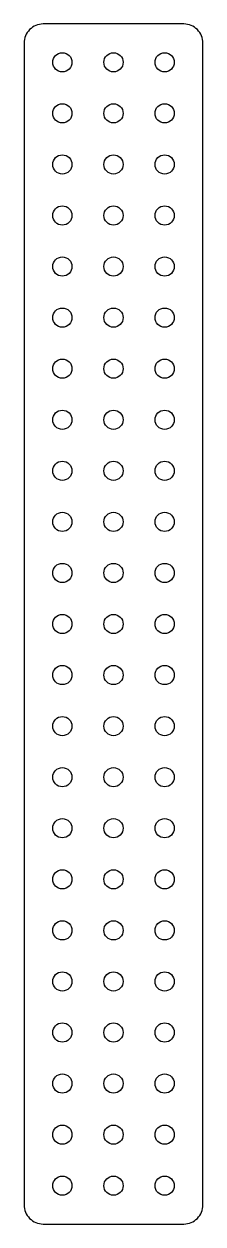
# Model space of a CAD drawing. Header units: inches. Extents: x -3.5 to 0, y 0 to 23.5.
import ezdxf

# ---------------------------------------------------------------- set-up
doc = ezdxf.new("R2010")
doc.units = ezdxf.units.IN
doc.header["$MEASUREMENT"] = 0

msp = doc.modelspace()

# ---------------------------------------------------------------- linework, layer by layer
msp.add_lwpolyline([(-3.125, 23.5, 0.414214), (-3.5, 23.125), (-3.5, 0.375, 0.414214), (-3.125, 0), (-0.375, 0, 0.414214), (0, 0.375), (0, 23.125, 0.414214), (-0.375, 23.5)], format="xyb", close=True)
for centre in [(-2.75, 22.75), (-1.75, 22.75), (-0.75, 22.75), (-2.75, 21.75), (-1.75, 21.75), (-0.75, 21.75), (-2.75, 20.75), (-1.75, 20.75), (-0.75, 20.75), (-2.75, 19.75), (-1.75, 19.75), (-0.75, 19.75), (-2.75, 18.75), (-1.75, 18.75), (-0.75, 18.75), (-2.75, 17.75), (-1.75, 17.75), (-0.75, 17.75), (-2.75, 16.75), (-1.75, 16.75), (-0.75, 16.75), (-2.75, 15.75), (-1.75, 15.75), (-0.75, 15.75), (-2.75, 14.75), (-1.75, 14.75), (-0.75, 14.75), (-2.75, 13.75), (-1.75, 13.75), (-0.75, 13.75), (-2.75, 12.75), (-1.75, 12.75), (-0.75, 12.75), (-2.75, 11.75), (-1.75, 11.75), (-0.75, 11.75), (-2.75, 10.75), (-1.75, 10.75), (-0.75, 10.75), (-2.75, 9.75), (-1.75, 9.75), (-0.75, 9.75), (-2.75, 8.75), (-1.75, 8.75), (-0.75, 8.75), (-2.75, 7.75), (-1.75, 7.75), (-0.75, 7.75), (-2.75, 6.75), (-1.75, 6.75), (-0.75, 6.75), (-2.75, 5.75), (-1.75, 5.75), (-0.75, 5.75), (-2.75, 4.75), (-1.75, 4.75), (-0.75, 4.75), (-2.75, 3.75), (-1.75, 3.75), (-0.75, 3.75), (-2.75, 2.75), (-1.75, 2.75), (-0.75, 2.75), (-2.75, 1.75), (-1.75, 1.75), (-0.75, 1.75), (-2.75, 0.75), (-1.75, 0.75), (-0.75, 0.75)]:
    msp.add_circle(centre, 0.188)

doc.saveas('drawing.dxf')
